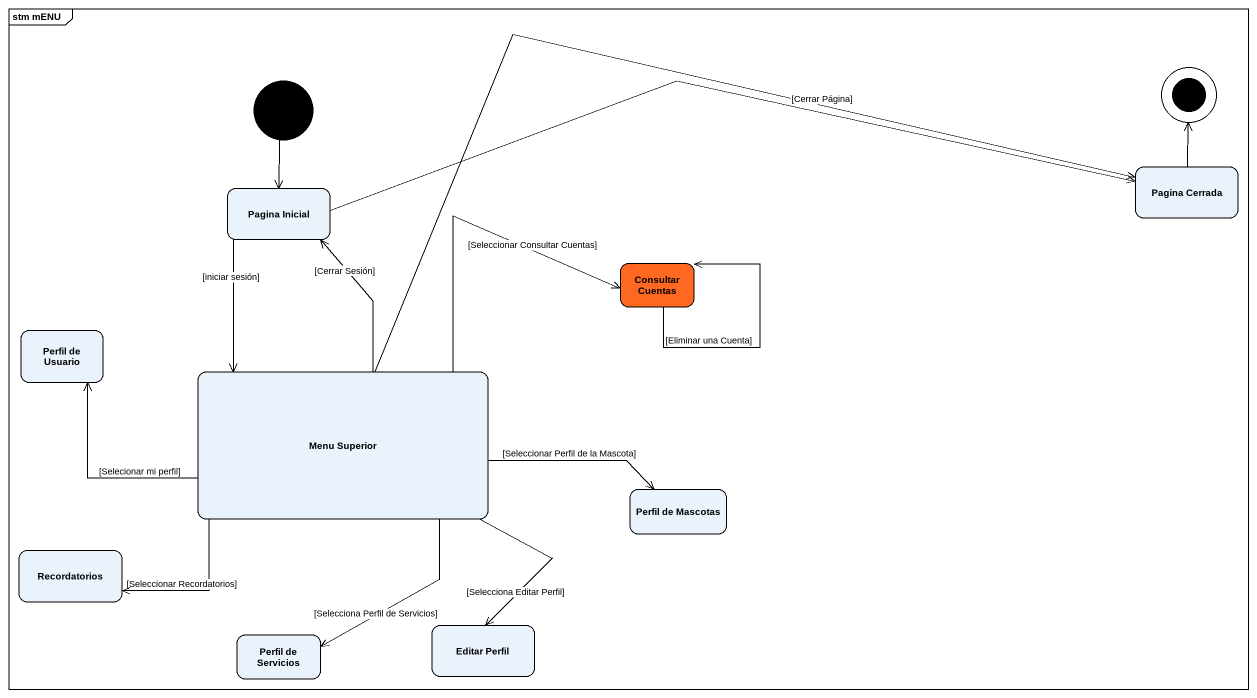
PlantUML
@startuml
mainframe stm mENU
hide empty description
state "Pagina Cerrada" as Pagina_Cerrada
state "Pagina Inicial" as Pagina_Inicial
state "Consultar Cuentas" as Consultar_Cuentas #FF6820
state "Perfil de Usuario" as Perfil_de_Usuario
state "Menu Superior" as Menu_Superior
state "Perfil de Mascotas" as Perfil_de_Mascotas
state Recordatorios
state "Editar Perfil" as Editar_Perfil
state "Perfil de Servicios" as Perfil_de_Servicios
[*] --> Pagina_Inicial
Pagina_Inicial -right-> Pagina_Cerrada
Pagina_Inicial --> Menu_Superior : [iniciar sesión]
Consultar_Cuentas --> Consultar_Cuentas : [Eliminar una Cuenta]
Menu_Superior -right-> Pagina_Cerrada : [Cerrar Página]
Menu_Superior -up-> Pagina_Inicial : [Cerrar Sesión]
Menu_Superior -right-> Consultar_Cuentas : [Seleccionar Consultar Cuentas]
Menu_Superior -left-> Perfil_de_Usuario : [Selecionar mi perfil]
Menu_Superior -right-> Perfil_de_Mascotas : [Seleccionar Perfil de la Mascota]
Menu_Superior -left-> Recordatorios : [Seleccionar Recordatorios]
Menu_Superior --> Editar_Perfil : [Selecciona Editar Perfil]
Menu_Superior --> Perfil_de_Servicios : [Selecciona Perfil de Servicios]
Pagina_Cerrada -up-> [*]
@enduml
